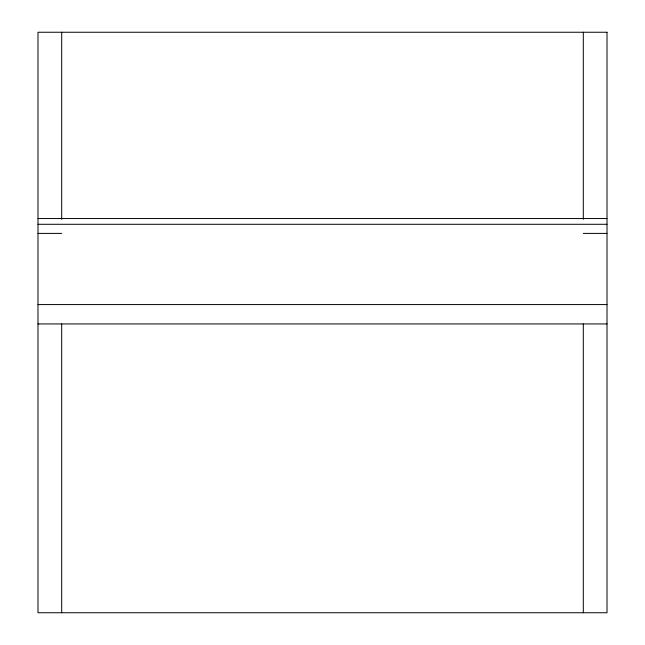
<?xml version="1.0" encoding="UTF-8"?>
<svg xmlns="http://www.w3.org/2000/svg" width="645" height="645" viewBox="0 0 645 645"><rect width="100%" height="100%" fill="white"/><g stroke="black" fill="none" stroke-linecap="round" stroke-linejoin="round"><path stroke-width="0.97" d="M37.99 218.542L607.01 218.542M37.99 224.291L607.01 224.291M37.99 233.401L61.694 233.401M583.306 233.401L607.01 233.401M37.99 304.577L607.01 304.577M37.99 323.935L607.01 323.935M583.306 32.25L583.306 219.316M583.306 323.959L583.306 612.75M61.694 32.25L61.694 219.316M61.694 323.959L61.694 612.75M607.01 32.25L37.99 32.25L37.99 612.75L607.01 612.75L607.01 32.25"/></g></svg>
